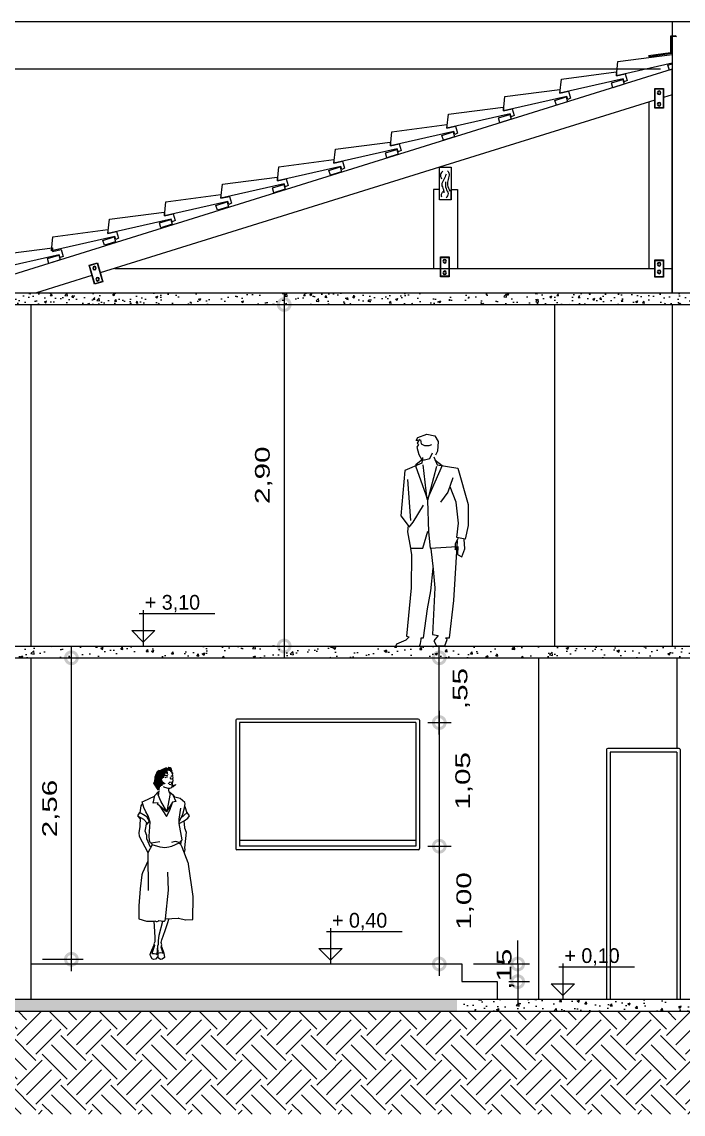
# Model space of a CAD drawing. Header units: millimetres. Extents: x 237 to 339, y 16 to 52.
# Drawn here: x 292.77 to 298.38, y 17.21 to 26.48 of the extents above; entities that cross this region are included whole.
import ezdxf

# ---------------------------------------------------------------- set-up
doc = ezdxf.new("R2010")
doc.units = ezdxf.units.MM
doc.header["$LTSCALE"] = 0.6
doc.header["$MEASUREMENT"] = 0
doc.layers.get('DEFPOINTS').update_dxf_attribs({"color": 253})
for name, color, linetype in [('0.1', 1, 'Continuous'), ('0.3', 3, 'Continuous'), ('0.4', 4, 'Continuous'), ('02', 2, 'Continuous'), ('AR-ALV', 5, 'Continuous'), ('AR-CTA', 1, 'Continuous'), ('AR-TXT', 2, 'Continuous'), ('COBERTURA', 32, 'Continuous'), ('guarda-corpo', 32, 'Continuous'), ('NIVELC', 2, 'Continuous'), ('PESSOAS', 154, 'Continuous')]:
    doc.layers.add(name, color=color, linetype=linetype)
doc.styles.add('stylUS BT', font='stylu.ttf', dxfattribs={"width": 1.5})
doc.dimstyles.new('ARQ_100 1', dxfattribs={"dimtxt": 0.125, "dimasz": 0.2, "dimexe": 0.1, "dimexo": 0.1, "dimgap": 0.1, "dimtad": 1, "dimzin": 6, "dimtxsty": 'stylUS BT', "dimblk1": 'DOTSMALL', "dimblk2": 'DOTSMALL', "dimsah": 1, "dimcen": 0.09, "dimdle": 0.1, "dimclrd": 256, "dimclre": 256, "dimclrt": 2, "dimaunit": 1, "dimadec": 0, "dimazin": 0, "dimtfac": 1, "dimtmove": 2, "dimatfit": 3, "dimldrblk": 'OPEN30', "dimfxl": 1, "dimtolj": 1, "dimtzin": 0, "dimarcsym": 0})
pattern_1 = [(50, (-88.09859, 3.93161), (0.18218467, -0.015939086), [0.01905, -0.20955]), (355, (-88.09859, 3.9316), (-0.03524283, 0.19105664), [0.01524, -0.16764]), (100.451, (-88.0834, 3.93028), (0.1469425, 0.17511669), [0.01619, -0.17809]), (46.1842, (-88.09859, 3.9824), (0.27107904, -0.04204233), [0.028575, -0.314325]), (96.6356, (-88.076, 3.9789), (0.23740423, 0.24742556), [0.024285, -0.267135]), (351.184, (-88.0986, 3.9824), (0.2374046, 0.24742512), [0.02286, -0.25146]), (21, (-88.07319, 3.96971), (0.15161488, -0.10226552), [0.01905, -0.20955]), (326, (-88.07319, 3.9697), (0.06180203, 0.18418797), [0.01524, -0.16764]), (71.4514, (-88.06055, 3.96119), (0.21341649, 0.08192286), [0.01619, -0.17809]), (37.5, (-88.098586, 3.93161), (0.003088603, 0.084555039), [0, -0.165608, 0, -0.17018, 0, -0.168275]), (7.5, (-88.09859, 3.93161), (0.066819663, 0.100180575), [0, -0.097028, 0, -0.161798, 0, -0.064135]), (327.5, (-88.15523, 3.93161), (0.135590595, -0.005728744), [0, -0.0635, 0, -0.19812, 0, -0.26289]), (317.5, (-88.18063, 3.93161), (0.14812918, 0.02542649), [0, -0.08255, 0, -0.131572, 0, -0.18669])]
pattern_2 = [(50, (-88.09859, 3.9316), (0.215178055, -0.01882564), [0.0225, -0.2475]), (355, (-88.09859, 3.9316), (-0.0416254, 0.22565764), [0.018, -0.198]), (100.4514, (-88.08065, 3.93004), (0.17355281, 0.20683186), [0.01912206, -0.21034263]), (46.1842, (-88.09859, 3.9916), (0.32017231, -0.0496557), [0.03375, -0.37125]), (96.6356, (-88.0719, 3.98747), (0.2803988, 0.29223536), [0.0286831, -0.3155139]), (351.1842, (-88.0986, 3.9916), (0.28039858, 0.29223558), [0.027, -0.297]), (21, (-88.06859, 3.9766), (0.179072116, -0.12078567), [0.0225, -0.2475]), (326, (-88.06859, 3.9766), (0.0729946, 0.21754501), [0.018, -0.198]), (71.4514, (-88.05366, 3.96654), (0.25206679, 0.09675915), [0.01912206, -0.21034263]), (37.5, (-88.09859, 3.93161), (0.003647957, 0.099868156), [0, -0.1956, 0, -0.201, 0, -0.19875]), (7.5, (-88.09859, 3.93161), (0.07892086, 0.118323514), [0, -0.1146, 0, -0.1911, 0, -0.07575]), (327.5, (-88.16549, 3.93161), (0.160146731, -0.006766462), [0, -0.075, 0, -0.234, 0, -0.3105]), (317.5, (-88.19549, 3.93161), (0.17495585, 0.030031495), [0, -0.0975, 0, -0.1554, 0, -0.2205])]
pattern_3 = [(45, (19.23465, 1.17317), (3e-17, 0.42426407), [0.3, -0.3]), (45, (19.1551, 1.25272), (3e-17, 0.42426407), [0.3, -0.3]), (45, (19.07555, 1.33227), (3e-17, 0.42426407), [0.3, -0.3]), (135, (19.07555, 1.3853), (-0.42426407, 6e-17), [0.3, -0.3]), (135, (19.1551, 1.46486), (-0.42426407, 6e-17), [0.3, -0.3]), (135, (19.23465, 1.5444), (-0.42426407, 6e-17), [0.3, -0.3])]

# ---------------------------------------------------------------- blocks, each defined once
blk = doc.blocks.new('mulher4')
for p, q in [((9.59, 158.96), (9.95, 160.45)), ((10.69, 157.92), (9.59, 158.96)), ((3.93, 154.37), (5.46, 154.93)), ((5.46, 154.93), (6.1, 154.93)), ((8.1, 150.5), (6.49, 149.26)), ((7.4, 148.71), (8.68, 148.55)), ((8.55, 150.27), (8.1, 150.5)), ((9.19, 150.46), (8.55, 150.27)), ((9.17, 149.28), (9.52, 149.5)), ((9.52, 149.5), (9.19, 150.46)), ((9.94, 148.06), (10.28, 149.88)), ((10.28, 149.88), (10.85, 151.86)), ((10.32, 153.45), (11.03, 154.62)), ((10.85, 151.86), (10.4, 153.38)), ((-6.21, 132.84), (-4.87, 139.16)), ((-4.87, 139.16), (-1.82, 142.47)), ((-2.04, 139.72), (-2.01, 142.28)), ((0.27, 134.42), (-2.04, 139.72)), ((-1.82, 142.47), (-0.99, 142.59)), ((-1.75, 139.05), (-0.97, 143.17)), ((8.11, 141.03), (5.48, 125.98)), ((6.69, 145.53), (8.09, 145.56)), ((7.3, 142.35), (6.89, 145.51)), ((7.24, 142.37), (7.95, 142.12)), ((8.11, 140.56), (7.3, 142.35)), ((7.51, 141.69), (8.11, 141.03)), ((7.95, 142.12), (10.94, 139.39)), ((8.09, 145.56), (9.77, 146.01)), ((9.77, 146.01), (10.03, 146.96)), ((10.03, 146.96), (9.94, 148.06)), ((10.54, 139.76), (12.95, 134.11)), ((12.27, 137.9), (10.94, 139.39)), ((-16.81, 130.48), (-17.48, 124.6)), ((-15.35, 132.55), (-16.81, 130.48)), ((-15.41, 133.91), (-14.08, 134.47)), ((-14.26, 129.07), (-15.41, 133.91)), ((-14.08, 134.47), (-4.95, 138.77)), ((-2.05, 133.01), (-6.21, 132.84)), ((-2.62, 131.75), (-2.05, 133.01)), ((5.07, 125.32), (-2.62, 131.75)), ((-0.67, 130.12), (5.2, 121.3)), ((5.4, 125.51), (0.27, 134.42)), ((10.26, 133.57), (5.07, 125.32)), ((8.04, 126.71), (10.26, 133.37)), ((12.95, 134.11), (10.26, 133.57)), ((16.65, 136.61), (12.27, 137.9)), ((20.65, 133.28), (16.65, 136.61)), ((18.99, 123.5), (20.6, 129.96)), ((20.37, 129.05), (20.98, 132.25)), ((20.6, 129.96), (22.47, 124.45)), ((20.98, 132.25), (20.65, 133.28)), ((-17.92, 124.84), (-19.58, 122.09)), ((-19.58, 122.09), (-14.35, 119.19)), ((-19.51, 122.07), (-17.5, 119.72)), ((-12.85, 121.93), (-17.92, 124.84)), ((-17.36, 120.67), (-17.64, 112.91)), ((-12.42, 125.33), (-14.26, 129.07)), ((-11.37, 120.77), (-12.85, 121.93)), ((-10.55, 121.81), (-12.42, 125.33)), ((-9.23, 117.47), (-11.37, 120.77)), ((-8.82, 116.71), (-10.55, 121.81)), ((5.2, 121.3), (8.04, 126.71)), ((15.85, 119.19), (17.26, 128.6)), ((15.96, 116.92), (18.99, 123.5)), ((22.79, 124.73), (17.32, 119.89)), ((24.68, 121.94), (22.79, 124.73)), ((23.36, 119.95), (24.68, 121.94)), ((-17.64, 112.91), (-18.37, 107.47)), ((-14.35, 119.19), (-11.28, 115.85)), ((-12.91, 108.95), (-11.63, 116.23)), ((-11.86, 114.89), (-10.89, 115.04)), ((-11.28, 115.85), (-11.77, 115.45)), ((-10.89, 115.04), (-9.23, 117.47)), ((-9.52, 104.8), (-8.82, 116.71)), ((16.02, 115.51), (15.85, 119.19)), ((15.98, 115.49), (20.16, 117.72)), ((18.43, 101.71), (16.02, 115.51)), ((19.95, 117.65), (20.49, 111.71)), ((20.16, 117.72), (23.36, 119.95)), ((20.49, 111.71), (21.73, 108.19)), ((-18.37, 107.47), (-18.12, 104.69)), ((-18.12, 104.69), (-10.63, 90.8)), ((-11.62, 105.32), (-12.91, 108.95)), ((-11.49, 102.49), (-11.62, 105.32)), ((-8.34, 95.43), (-11.49, 102.49)), ((-9.29, 101.07), (-9.52, 104.8)), ((21.73, 108.19), (20.34, 94.73)), ((-6.98, 97.44), (-10.78, 90.53)), ((-8.72, 99.2), (-9.29, 101.07)), ((-8.08, 98.78), (-8.72, 99.2)), ((-0.66, 99.89), (-7.99, 98.73)), ((-6.98, 97.44), (-7.28, 98.83)), ((-0.12, 95.26), (-6.98, 97.44)), ((-6.72, 97.91), (-6.79, 97.95)), ((3.64, 94.88), (-0.12, 95.26)), ((5.52, 95.02), (3.64, 94.88)), ((7.14, 95.31), (5.52, 95.02)), ((9.26, 95.97), (7.14, 95.31)), ((15.72, 98.66), (9.26, 95.97)), ((11.3, 99.76), (9.28, 99.32)), ((12.76, 100.11), (11.3, 99.76)), ((15.92, 99.38), (12.76, 100.11)), ((17.39, 97.62), (15.72, 98.66)), ((16.42, 99.51), (15.92, 99.38)), ((18.43, 101.71), (16.42, 99.51)), ((18.34, 95.36), (17.25, 97.71)), ((17.39, 97.62), (17.93, 101.17)), ((23.52, 81.92), (18.34, 95.36)), ((20.77, 93.28), (20, 90.85)), ((20.34, 94.73), (20.77, 93.28)), ((-10.78, 90.53), (-10.32, 58.59)), ((-10.67, 83.47), (-15.27, 73.54)), ((6.89, 58.84), (6.2, 74.21)), ((27.85, 53.54), (23.82, 80.78)), ((-15.72, 71.94), (-17.18, 59.92)), ((-17.18, 59.92), (-18.36, 45.55)), ((4.29, 34.54), (6.89, 58.84)), ((27.55, 34), (27.85, 53.54)), ((-18.36, 45.55), (-18.35, 34.54)), ((-18.35, 34.49), (-11.85, 32.45)), ((-11.85, 32.45), (-5.46, 32.54)), ((-5.56, 32.54), (-5.04, 23.85)), ((-5.46, 32.54), (-4.78, 32.88)), ((-4.78, 32.88), (-3.52, 32.25)), ((-2, 32.47), (-1.36, 33.07)), ((-1.36, 33.07), (2.56, 32.46)), ((-1.12, 20.74), (2.03, 32.53)), ((3.36, 32.58), (4.13, 32.96)), ((4.12, 24.61), (6.16, 31.4)), ((4.13, 32.96), (4.29, 34.54)), ((4.29, 34.54), (14.95, 35.18)), ((6.16, 31.4), (7.1, 34.22)), ((15.36, 35.14), (21.14, 33.67)), ((21.55, 33.63), (27.55, 34)), ((-5.04, 23.85), (-4.73, 18.45)), ((-1.71, 15.7), (-1.12, 20.74)), ((1.14, 16.65), (4.12, 24.61)), ((-8.11, 5.81), (-5.31, 12.34)), ((-5.15, 11.82), (-7.22, 4.92)), ((-4.78, 15.09), (-5.62, 13.33)), ((-5.62, 13.33), (-5.15, 11.82)), ((-4.73, 18.45), (-4.78, 15.09)), ((-2.78, 4.1), (-2.37, 11.58)), ((-2.5, 10.67), (-2.14, 5.3)), ((-2.37, 11.58), (-1.55, 13)), ((-1.55, 13), (-1.71, 15.7)), ((0.55, 14.39), (1.14, 16.65)), ((1.15, 12.51), (0.55, 14.39)), ((0.74, 10.47), (1.15, 12.51)), ((2.37, 5.37), (0.74, 10.47)), ((0.87, 11.11), (2.8, 5.37)), ((-8.67, 4.24), (-8.11, 5.81)), ((-8.5, 2.94), (-8.67, 4.24)), ((-7.05, 0.62), (-8.5, 2.94)), ((-7.22, 4.92), (-5.4, 5.17)), ((-5.94, 0.08), (-7.05, 0.62)), ((-4.34, 0.13), (-5.94, 0.08)), ((-5.4, 5.17), (-3.77, 4.8)), ((-2.23, 2.48), (-4.34, 0.13)), ((-3.77, 4.8), (-2.78, 4.1)), ((0, 0), (-2.75, 1.9)), ((-2.53, 8.93), (-2.28, 5.28)), ((-2.28, 5.28), (-2.23, 2.48)), ((-2.14, 5.3), (0.06, 6.02)), ((1.41, 0.14), (0, 0)), ((0.06, 6.02), (1.48, 5.61)), ((3.4, 1.77), (1.41, 0.14)), ((1.48, 5.61), (2.82, 5.25)), ((2.82, 5.25), (3.4, 1.77))]:
    blk.add_line(p, q)
for centre, radius, start, end in [((5.03, 153.33), 2.81, 62.0174, 104.29705), ((11.48, 156.42), 3.89, 207.73327, 239.17042), ((9.44, 154.73), 1.03, 41.82017, 138.17983), ((7.61, 156.25), 10.76, 240.55904, 265.1137), ((18.52, 80), 5.36, 8.40382, 21.09804), ((-10.4, 71.29), 5.36, 155.15591, 173.09317), ((-2.92, 33.44), 1.34, 243.49787, 313.08617), ((2.77, 33.79), 1.34, 261.18188, 296.09563), ((15.03, 33.84), 1.34, 75.73051, 93.41203), ((21.47, 34.96), 1.34, 255.73051, 273.51311)]:
    blk.add_arc(centre, radius, start, end)
for points in [[(-5.1, 155.4), (3.31, 154.26), (-3.23, 159.71), (3.31, 155.39)], [(-3.23, 159.71), (3.31, 155.39), (-1.47, 161.05), (4.22, 156.07)], [(-1.47, 161.05), (4.22, 156.07), (-0.45, 160.89), (4.3, 158.3)], [(-0.45, 160.89), (4.3, 158.3), (4.85, 163.34), (6.74, 156.45)], [(4.85, 163.34), (6.74, 156.45), (5.87, 162.5), (6.09, 160.27)], [(5.87, 162.5), (6.09, 160.27), (6.48, 163.57), (7.83, 160.07)], [(6.48, 163.57), (7.83, 160.07), (8.37, 163.51), (9.09, 158.55)], [(8.37, 163.51), (9.53, 162.61), (9.95, 160.45)], [(8.37, 163.51), (9.09, 158.55), (9.95, 160.45), (9.59, 158.96)], [(9.59, 158.96), (10.69, 157.92), (9.09, 158.55), (10.28, 155.5)], [(10.69, 157.92), (11.03, 154.62), (10.28, 155.5), (10.17, 154.29)], [(-6.44, 149.63), (1.3, 152.65), (-5.49, 151.18), (2.11, 153.97)], [(-2.5, 143.45), (-0.3, 146.71), (-6.44, 149.63), (1.3, 152.65)], [(-5.49, 151.18), (2.11, 153.97), (-5.1, 155.4), (3.31, 154.26)], [(1.3, 152.65), (-0.3, 146.71), (1.96, 151.32), (0.37, 147.12)], [(1.96, 151.32), (0.37, 147.12), (4.62, 149.12), (1.9, 148.38)], [(5.38, 154.93), (6.1, 155.01), (5.54, 154.29), (6.02, 154.37)], [(9.81, 154.77), (9.4, 154.77), (9.56, 154.29), (9.32, 154.2)], [(11.15, 148.08), (10.93, 146.07), (10.28, 149.88), (9.85, 146.5)], [(11.03, 154.62), (10.17, 154.29), (10.32, 153.45), (9.9, 153.96)], [(13.16, 149.02), (13.6, 148.32), (11.15, 148.08), (10.93, 146.07)], [(-2.5, 143.45), (-0.3, 146.71), (-1.73, 143.98)], [(-1.73, 143.98), (-0.92, 143.22), (-0.3, 146.71)], [(-0.3, 146.71), (0.82, 145.97), (0.37, 147.12)], [(0.37, 147.12), (2.07, 147.63), (1.9, 148.38)]]:
    blk.add_solid(points)
blk = doc.blocks.new('_DOTSMALL')
at = {"color": 0, "linetype": 'ByBlock', "const_width": 0.5}
blk.add_lwpolyline([(-0.0625, 0, 1), (0.0625, 0, 1)], format="xyb", close=True, dxfattribs=at)
blk = doc.blocks.new('*D34')
at = {"layer": 'AR-CTA', "lineweight": -2}
for p, q in [((294.9936, 24.1847), (294.9936, 21.0847)), ((294.9103, 24.0847), (294.8936, 24.0847)), ((294.9103, 21.1847), (294.8936, 21.1847))]:
    blk.add_line(p, q, dxfattribs=at)
at = {"layer": 'DEFPOINTS', "color": 0}
for p in [(295.0103, 24.0847), (294.9936, 21.1847), (295.0103, 21.1847)]:
    blk.add_point(p, dxfattribs=at)
at = {"layer": 'AR-CTA', "lineweight": -2, "xscale": 0.2, "yscale": 0.2, "zscale": 0.2}
for p, rotation in [((294.9936, 24.0847), 90), ((294.9936, 21.1847), 270)]:
    blk.add_blockref('_DOTSMALL', p, dxfattribs=dict(at, rotation=rotation))
at = {"layer": 'AR-CTA', "color": 2, "insert": (294.8194, 22.6347), "char_height": 0.125, "attachment_point": 5, "rotation": 90, "style": 'stylUS BT'}
blk.add_mtext('\\A1;2,90', dxfattribs=at)
blk = doc.blocks.new('_Open30')
at = {"layer": 'AR-ALV', "color": 0, "lineweight": -2}
for p, q in [((-1, 0.268), (0, 0)), ((0, 0), (-1, -0.268)), ((0, 0), (-1, 0))]:
    blk.add_line(p, q, dxfattribs=at)
blk = doc.blocks.new('*D35')
at = {"layer": 'AR-CTA', "lineweight": -2}
for p, q in [((296.9767, 18.4847), (296.9767, 18.6847)), ((296.6022, 18.4847), (297.0767, 18.4847)), ((296.9767, 18.4847), (296.9767, 18.3347)), ((296.9022, 18.3347), (297.0767, 18.3347)), ((296.9767, 18.3347), (296.9767, 18.1347))]:
    blk.add_line(p, q, dxfattribs=at)
at = {"layer": 'DEFPOINTS', "color": 0}
for p in [(296.5022, 18.4847), (296.8022, 18.3347), (296.9767, 18.3347)]:
    blk.add_point(p, dxfattribs=at)
at = {"layer": 'AR-CTA', "lineweight": -2, "xscale": 0.2, "yscale": 0.2, "zscale": 0.2}
for p, rotation in [((296.9767, 18.4847), 270), ((296.9767, 18.3347), 90)]:
    blk.add_blockref('_DOTSMALL', p, dxfattribs=dict(at, rotation=rotation))
at = {"layer": 'AR-CTA', "color": 2, "insert": (296.8725, 18.4397), "char_height": 0.125, "attachment_point": 5, "rotation": 90, "style": 'stylUS BT'}
blk.add_mtext('\\A1;,15', dxfattribs=at)
blk = doc.blocks.new('*D38')
at = {"layer": 'AR-CTA', "lineweight": -2}
for p, q in [((296.3106, 20.4347), (296.3106, 21.1847)), ((296.2406, 21.0847), (296.4106, 21.0847)), ((296.2124, 20.5347), (296.4106, 20.5347))]:
    blk.add_line(p, q, dxfattribs=at)
at = {"layer": 'DEFPOINTS', "color": 0}
for p in [(296.1406, 21.0847), (296.3106, 21.0847), (296.1124, 20.5347)]:
    blk.add_point(p, dxfattribs=at)
at = {"layer": 'AR-CTA', "lineweight": -2, "xscale": 0.2, "yscale": 0.2, "zscale": 0.2}
for p, rotation in [((296.3106, 21.0847), 90), ((296.3106, 20.5347), 270)]:
    blk.add_blockref('_DOTSMALL', p, dxfattribs=dict(at, rotation=rotation))
at = {"layer": 'AR-CTA', "color": 2, "insert": (296.498, 20.8235), "char_height": 0.125, "attachment_point": 5, "rotation": 90, "style": 'stylUS BT'}
blk.add_mtext('\\A1;,55', dxfattribs=at)
blk = doc.blocks.new('*D39')
at = {"layer": 'AR-CTA', "lineweight": -2}
for p, q in [((296.3106, 20.6347), (296.3106, 19.3847)), ((296.2124, 20.5347), (296.4106, 20.5347)), ((296.2124, 19.4847), (296.4106, 19.4847))]:
    blk.add_line(p, q, dxfattribs=at)
at = {"layer": 'DEFPOINTS', "color": 0}
for p in [(296.1124, 20.5347), (296.1124, 19.4847), (296.3106, 19.4847)]:
    blk.add_point(p, dxfattribs=at)
at = {"layer": 'AR-CTA', "lineweight": -2, "xscale": 0.2, "yscale": 0.2, "zscale": 0.2}
for p, rotation in [((296.3106, 20.5347), 90), ((296.3106, 19.4847), 270)]:
    blk.add_blockref('_DOTSMALL', p, dxfattribs=dict(at, rotation=rotation))
at = {"layer": 'AR-CTA', "color": 2, "insert": (296.5209, 20.0397), "char_height": 0.125, "attachment_point": 5, "rotation": 90, "style": 'stylUS BT'}
blk.add_mtext('\\A1;1,05', dxfattribs=at)
blk = doc.blocks.new('*D40')
at = {"layer": 'AR-CTA', "lineweight": -2}
for p, q in [((296.3106, 19.5847), (296.3106, 18.3847)), ((296.2124, 19.4847), (296.4106, 19.4847)), ((296.2124, 18.4847), (296.4106, 18.4847))]:
    blk.add_line(p, q, dxfattribs=at)
at = {"layer": 'DEFPOINTS', "color": 0}
for p in [(296.1124, 19.4847), (296.1124, 18.4847), (296.3106, 18.4847)]:
    blk.add_point(p, dxfattribs=at)
at = {"layer": 'AR-CTA', "lineweight": -2, "xscale": 0.2, "yscale": 0.2, "zscale": 0.2}
for p, rotation in [((296.3106, 19.4847), 90), ((296.3106, 18.4847), 270)]:
    blk.add_blockref('_DOTSMALL', p, dxfattribs=dict(at, rotation=rotation))
at = {"layer": 'AR-CTA', "color": 2, "insert": (296.5303, 19.0197), "char_height": 0.125, "attachment_point": 5, "rotation": 90, "style": 'stylUS BT'}
blk.add_mtext('\\A1;1,00', dxfattribs=at)
blk = doc.blocks.new('*D41')
at = {"layer": 'AR-CTA', "lineweight": -2}
for p, q in [((293.1862, 18.4247), (293.1862, 21.1847)), ((292.94, 21.0847), (293.2862, 21.0847)), ((292.94, 18.5247), (293.2862, 18.5247))]:
    blk.add_line(p, q, dxfattribs=at)
at = {"layer": 'DEFPOINTS', "color": 0}
for p in [(292.84, 21.0847), (293.1862, 21.0847), (292.84, 18.5247)]:
    blk.add_point(p, dxfattribs=at)
at = {"layer": 'AR-CTA', "lineweight": -2, "xscale": 0.2, "yscale": 0.2, "zscale": 0.2}
for p, rotation in [((293.1862, 21.0847), 90), ((293.1862, 18.5247), 270)]:
    blk.add_blockref('_DOTSMALL', p, dxfattribs=dict(at, rotation=rotation))
at = {"layer": 'AR-CTA', "color": 2, "insert": (293.0124, 19.8047), "char_height": 0.125, "attachment_point": 5, "rotation": 90, "style": 'stylUS BT'}
blk.add_mtext('\\A1;2,56', dxfattribs=at)
blk = doc.blocks.new('homem5')
blk.add_line((0.3429, 0.0024), (0.4259, -0.0051))
for points in [[(0.1904, 1.7441), (0.176, 1.7441), (0.1904, 1.7714), (0.2673, 1.7994), (0.3346, 1.7851), (0.3633, 1.7373), (0.3585, 1.6547), (0.3394, 1.6205)], [(0.2047, 1.7578), (0.1856, 1.7236), (0.1951, 1.71), (0.1808, 1.6895), (0.1999, 1.6274), (0.2243, 1.5796), (0.2482, 1.5796), (0.2912, 1.5932), (0.3155, 1.641)], [(0.2143, 1.7509), (0.2195, 1.7168), (0.2482, 1.7031), (0.2864, 1.7031), (0.3103, 1.71)], [(0.229, 1.6001), (0.2243, 1.5522), (0.08, 1.4901), (0.0465, 1.1064), (0.1087, 1.0238), (0.1039, 0.9692), (0.1282, 0.8319), (0.2338, 0.8319), (0.2768, 0.976)], [(0.3346, 1.5796), (0.3968, 1.5317), (0.2721, 1.2505), (0.176, 1.5175), (0.176, 1.5454), (0.229, 1.5864)], [(0.3251, 1.6069), (0.3537, 1.5386), (0.5315, 1.5106), (0.6179, 1.202), (0.6179, 1.0238), (0.5936, 0.9071), (0.5219, 0.9207), (0.5362, 1.0443), (0.5171, 1.2225), (0.4641, 1.3529)], [(0.2338, 1.5386), (0.2673, 1.2436)], [(0.349, 1.5249), (0.2721, 1.2362), (0.2816, 0.9692), (0.2959, 0.8319), (0.5219, 0.8456)], [(0.1039, 1.415), (0.1282, 1.0648)], [(0.488, 1.4287), (0.445, 1.3051), (0.3824, 1.2225)], [(0.1182, 1.0102), (0.1521, 1.0511), (0.2386, 1.1952)], [(0.3007, 0.8251), (0.3203, 0.6531), (0.3298, 0.5575), (0.3346, 0.4954), (0.3155, 0.0974), (0.3633, 0.0905), (0.3251, 0.0427), (0.349, 0.0017), (0.4211, 0.0017), (0.4402, 0.0564), (0.4259, 0.07), (0.4593, 0.07), (0.4976, 0.3855), (0.5267, 0.8934)], [(0.5315, 0.9139), (0.5071, 0.8661), (0.5071, 0.8177), (0.5315, 0.8456), (0.5267, 0.7767), (0.5649, 0.7562), (0.5888, 0.8251), (0.584, 0.9071)], [(0.1282, 0.8251), (0.1378, 0.7767), (0.133, 0.4954), (0.0943, 0.0837), (0.1182, 0.0769), (0.0896, 0.0495), (0.0079, 0.0154), (0.0031, 0.0017), (0.2047, -0.0051), (0.2143, 0.0222), (0.2195, 0.0564), (0.2195, 0.07), (0.2386, 0.07), (0.2721, 0.3172), (0.3007, 0.4681), (0.3203, 0.6599)]]:
    blk.add_lwpolyline(points)
blk = doc.blocks.new('*D49')
at = {"layer": 'AR-CTA', "lineweight": -2}
for p, q in [((292.0017, 24.0847), (292.0017, 26.182)), ((298.19, 26.082), (291.9017, 26.082)), ((291.9582, 24.1847), (291.9017, 24.1847))]:
    blk.add_line(p, q, dxfattribs=at)
at = {"layer": 'DEFPOINTS', "color": 0}
for p in [(292.0017, 26.082), (298.29, 26.082), (292.0582, 24.1847)]:
    blk.add_point(p, dxfattribs=at)
at = {"layer": 'AR-CTA', "lineweight": -2, "xscale": 0.2, "yscale": 0.2, "zscale": 0.2}
for p, rotation in [((292.0017, 26.082), 90), ((292.0017, 24.1847), 270)]:
    blk.add_blockref('_DOTSMALL', p, dxfattribs=dict(at, rotation=rotation))
at = {"layer": 'AR-CTA', "color": 2, "insert": (291.8275, 25.1334), "char_height": 0.125, "attachment_point": 5, "rotation": 90, "style": 'stylUS BT'}
blk.add_mtext('\\A1;1,90', dxfattribs=at)
blk = doc.blocks.new('NIVELCORTE2')
at = {"layer": 'NIVELC'}
for p, q in [((0, 0.436), (0, 0)), ((-0.049, 0.394), (0.869, 0.394)), ((0, 0.046), (-0.141, 0.187)), ((-0.141, 0.187), (0.141, 0.187)), ((0, 0.046), (0.141, 0.187))]:
    blk.add_line(p, q, dxfattribs=at)

msp = doc.modelspace()

# ---------------------------------------------------------------- hatches: boundary and pattern name
at = {"layer": '0.1'}
h = msp.add_hatch(dxfattribs=at)
h.set_pattern_fill('AR-CONC', color=256, scale=0.001, style=0)
h.set_pattern_definition(pattern_1)
h.paths.add_polyline_path([(295.736, 24.1847), (292.19, 24.1847), (292.19, 24.0847), (295.7628, 24.0847)])
h = msp.add_hatch(dxfattribs=at)
h.set_pattern_fill('AR-CONC', color=256, scale=0.001, style=0)
h.set_pattern_definition(pattern_1)
h.paths.add_polyline_path([(297.9009, 24.1847), (295.736, 24.1847), (295.7628, 24.0847), (297.9009, 24.0847)])
h = msp.add_hatch(dxfattribs=at)
h.set_pattern_fill('AR-CONC', color=256, scale=0.001, style=0)
h.set_pattern_definition(pattern_1)
h.paths.add_polyline_path([(300.3189, 24.1847), (297.9009, 24.1847), (297.9009, 24.0847), (300.3189, 24.0847)])
h = msp.add_hatch(dxfattribs=at)
h.set_pattern_fill('EARTH', color=256, scale=1.2, angle=45, style=0)
h.set_pattern_definition(pattern_3)
h.paths.add_polyline_path([(295.3744, 18.0847), (289.1789, 18.0847), (289.1789, 17.2097), (295.3744, 17.2097)])
h = msp.add_hatch(dxfattribs=at)
h.set_pattern_fill('EARTH', color=256, scale=1.2, angle=45, style=0)
h.set_pattern_definition(pattern_3)
h.paths.add_polyline_path([(302.793, 18.0847), (295.3744, 18.0847), (295.3744, 17.2097), (302.8194, 17.2097)])
at = {"layer": 'AR-CTA'}
h = msp.add_hatch(dxfattribs=at)
h.set_pattern_fill('AR-CONC', color=256, scale=0.03, style=0)
h.set_pattern_definition([(50, (-88.09859, 3.9316), (0.215178055, -0.01882564), [0.0225, -0.2475]), (355, (-88.09859, 3.9316), (-0.0416254, 0.22565764), [0.018, -0.198]), (100.4514, (-88.08065, 3.93004), (0.17355281, 0.20683186), [0.01912206, -0.21034263]), (46.1842, (-88.09859, 3.9916), (0.32017231, -0.0496557), [0.03375, -0.37125]), (96.6356, (-88.0719, 3.98747), (0.2803988, 0.29223536), [0.0286831, -0.3155139]), (351.1842, (-88.0986, 3.9916), (0.28039858, 0.29223558), [0.027, -0.297]), (21, (-88.06859, 3.9766), (0.179072116, -0.12078567), [0.0225, -0.2475]), (326, (-88.06859, 3.9766), (0.0729946, 0.21754501), [0.018, -0.198]), (71.4514, (-88.05366, 3.96654), (0.25206679, 0.09675915), [0.01912206, -0.21034263]), (37.5, (-88.09859, 3.93161), (0.003647957, 0.099868156), [0, -0.1956, 0, -0.201, 0, -0.19875]), (7.5, (-88.09859, 3.93161), (0.07892086, 0.118323514), [0, -0.1146, 0, -0.1911, 0, -0.07575]), (327.5, (-88.16549, 3.93161), (0.160146731, -0.006766462), [0, -0.075, 0, -0.234, 0, -0.3105]), (317.5, (-88.19549, 3.93161), (0.17495585, 0.030031495), [0, -0.0975, 0, -0.1554, 0, -0.2205])])
h.paths.add_polyline_path([(296.4317, 21.1847), (292.69, 21.1847), (292.69, 21.0847), (296.4317, 21.0847)])
h = msp.add_hatch(dxfattribs=at)
h.set_pattern_fill('AR-CONC', color=256, scale=0.03, style=0)
h.set_pattern_definition(pattern_2)
h.paths.add_polyline_path([(299.1305, 21.1847), (296.4317, 21.1847), (296.4317, 21.0847), (299.1305, 21.0847)])
h = msp.add_hatch(dxfattribs=at)
h.set_pattern_fill('AR-CONC', color=256, scale=0.03, style=0)
h.set_pattern_definition(pattern_2)
h.paths.add_polyline_path([(296.4615, 18.1847), (290.0983, 18.1847), (290.0983, 18.0847), (296.4615, 18.0847)])
h = msp.add_hatch(dxfattribs=at)
h.set_pattern_fill('AR-CONC', color=256, scale=0.03, style=0)
h.set_pattern_definition(pattern_2)
h.paths.add_polyline_path([(300.8198, 18.1847), (296.4615, 18.1847), (296.4615, 18.0847), (300.8198, 18.0847)])

# ---------------------------------------------------------------- linework, layer by layer
at = {"layer": '0.3'}
for p, q in [((292.19, 24.1847), (303.44, 24.1847)), ((292.19, 24.0847), (303.44, 24.0847)), ((292.84, 24.0847), (292.84, 21.1847)), ((298.29, 24.0847), (298.29, 21.1847)), ((292.69, 21.1847), (302.94, 21.1847)), ((292.69, 21.0847), (302.94, 21.0847)), ((292.84, 21.0847), (292.84, 18.1847)), ((292.84, 18.4847), (296.5022, 18.4847)), ((296.5022, 18.4847), (296.5022, 18.3347)), ((296.5022, 18.3347), (296.8022, 18.3347)), ((296.8022, 18.3347), (296.8022, 18.1847)), ((284.6633, 18.1847), (304.64, 18.1847))]:
    msp.add_line(p, q, dxfattribs=at)
at = {"layer": '0.4'}
msp.add_line((284.6633, 18.0847), (304.64, 18.0847), dxfattribs=at)
at = {"layer": '02'}
for p, q in [((297.29, 24.0847), (297.29, 21.1847)), ((297.1522, 21.0847), (297.1522, 18.1847)), ((298.3275, 21.0847), (298.3275, 20.3147)), ((294.5824, 20.5547), (294.5824, 19.4647)), ((296.1324, 20.5647), (294.5924, 20.5647)), ((294.6124, 20.5347), (294.6124, 19.4847)), ((296.1124, 20.5347), (294.6124, 20.5347)), ((296.1124, 20.5347), (296.1124, 19.4847)), ((296.1424, 20.5547), (296.1424, 19.4647)), ((298.3475, 20.3147), (297.7418, 20.3147)), ((297.7318, 20.3047), (297.7318, 18.1847)), ((298.3275, 20.2847), (297.7618, 20.2847)), ((297.7618, 20.2847), (297.7618, 18.1847)), ((298.3275, 20.2847), (298.3275, 18.1847)), ((298.3575, 20.3047), (298.3575, 18.1847)), ((296.1124, 19.5347), (294.6124, 19.5347)), ((296.1124, 19.4847), (294.6124, 19.4847)), ((296.1324, 19.4547), (294.5924, 19.4547))]:
    msp.add_line(p, q, dxfattribs=at)
for centre, start, end in [((294.5924, 20.5547), 90, 180), ((296.1324, 20.5547), 0, 90), ((297.7418, 20.3047), 90, 180), ((298.3475, 20.3047), 360, 90), ((294.5924, 19.4647), 180, 270), ((296.1324, 19.4647), 270, 0)]:
    msp.add_arc(centre, 0.01, start, end, dxfattribs=at)
at = {"layer": 'AR-CTA'}
for p, q in [((298.29, 26.4847), (292.69, 26.4847)), ((298.44, 26.4847), (298.29, 26.4847)), ((298.29, 26.4847), (298.29, 26.3645)), ((298.3172, 26.366), (298.274, 26.3636)), ((298.274, 26.3636), (298.2749, 26.2221)), ((298.3242, 26.359), (298.2811, 26.3565)), ((298.2811, 26.3565), (298.2819, 26.215)), ((298.29, 26.357), (298.29, 24.1847)), ((298.3172, 26.366), (298.3242, 26.359)), ((298.2749, 26.2221), (298.0885, 26.1953)), ((298.0885, 26.1953), (298.0956, 26.1882)), ((298.2819, 26.215), (298.0956, 26.1882)), ((298.29, 26.082), (292.1945, 24.1847)), ((298.2526, 26.1155), (298.29, 26.127)), ((298.2646, 26.0742), (298.2526, 26.1155)), ((298.29, 26.082), (298.2646, 26.0742)), ((298.29, 24.1847), (298.29, 26.0847)), ((298.29, 26.082), (298.29, 26.082)), ((297.7728, 25.9668), (297.8687, 25.9965)), ((297.8687, 25.9965), (297.8807, 25.9552)), ((297.7848, 25.9254), (297.7728, 25.9668)), ((297.8807, 25.9552), (297.7848, 25.9254)), ((298.1407, 25.7512), (298.1407, 25.9192)), ((298.1407, 25.9192), (298.2145, 25.9192)), ((298.144, 25.7547), (298.144, 25.9157)), ((298.144, 25.9157), (298.2112, 25.9157)), ((298.2112, 25.9157), (298.2112, 25.7547)), ((298.2145, 25.9192), (298.2145, 25.7512)), ((298.1407, 25.8193), (296.3125, 25.2503)), ((297.2929, 25.8181), (297.3889, 25.8478)), ((297.3049, 25.7767), (297.2929, 25.8181)), ((297.4009, 25.8065), (297.3049, 25.7767)), ((297.3889, 25.8478), (297.4009, 25.8065)), ((298.0896, 25.8035), (298.0896, 24.3917)), ((298.29, 25.8658), (298.2145, 25.8423)), ((296.813, 25.6694), (296.909, 25.6991)), ((296.909, 25.6991), (296.921, 25.6578)), ((298.2145, 25.7512), (298.1407, 25.7512)), ((298.2112, 25.7547), (298.144, 25.7547)), ((296.825, 25.628), (296.813, 25.6694)), ((296.921, 25.6578), (296.825, 25.628)), ((296.3331, 25.5206), (296.4291, 25.5504)), ((296.3331, 25.5206), (296.4291, 25.5504)), ((296.3451, 25.4793), (296.3331, 25.5206)), ((296.3451, 25.4793), (296.3331, 25.5206)), ((296.4411, 25.5091), (296.3451, 25.4793)), ((296.4411, 25.5091), (296.3451, 25.4793)), ((296.4291, 25.5504), (296.4411, 25.5091)), ((296.4291, 25.5504), (296.4411, 25.5091)), ((295.8533, 25.3719), (295.9493, 25.4017)), ((295.8653, 25.3306), (295.8533, 25.3719)), ((295.9612, 25.3604), (295.8653, 25.3306)), ((295.9493, 25.4017), (295.9612, 25.3604)), ((296.3125, 25.2503), (293.4316, 24.3536)), ((295.3734, 25.2232), (295.4694, 25.253)), ((295.4694, 25.253), (295.4814, 25.2117)), ((296.3125, 24.9743), (296.3125, 25.2503)), ((296.3125, 25.2503), (296.4127, 25.2503)), ((296.4127, 25.2503), (296.4127, 24.9743)), ((295.3854, 25.1819), (295.3734, 25.2232)), ((295.4814, 25.2117), (295.3854, 25.1819)), ((294.8935, 25.0745), (294.9895, 25.1043)), ((294.9055, 25.0332), (294.8935, 25.0745)), ((295.0015, 25.063), (294.9055, 25.0332)), ((294.9895, 25.1043), (295.0015, 25.063)), ((296.3125, 25.0602), (296.2604, 25.0602)), ((296.2604, 25.0602), (296.2604, 24.3917)), ((296.3125, 24.9743), (296.3125, 25.0602)), ((296.4127, 24.9743), (296.4127, 25.0602)), ((296.4127, 25.0602), (296.4647, 25.0602)), ((296.4647, 25.0602), (296.4647, 24.3917)), ((294.4137, 24.9258), (294.5096, 24.9556)), ((294.4137, 24.9258), (294.5096, 24.9556)), ((294.5096, 24.9556), (294.5216, 24.9143)), ((294.5096, 24.9556), (294.5216, 24.9143)), ((296.4127, 24.9743), (296.3125, 24.9743)), ((294.4257, 24.8845), (294.4137, 24.9258)), ((294.4257, 24.8845), (294.4137, 24.9258)), ((294.5216, 24.9143), (294.4257, 24.8845)), ((294.5216, 24.9143), (294.4257, 24.8845)), ((293.9338, 24.7771), (294.0298, 24.8069)), ((293.9458, 24.7358), (293.9338, 24.7771)), ((294.0418, 24.7656), (293.9458, 24.7358)), ((294.0298, 24.8069), (294.0418, 24.7656)), ((293.4539, 24.6284), (293.5499, 24.6582)), ((293.4659, 24.5871), (293.4539, 24.6284)), ((293.5619, 24.6169), (293.4659, 24.5871)), ((293.5499, 24.6582), (293.5619, 24.6169)), ((292.9835, 24.4743), (293.0795, 24.504)), ((293.0795, 24.504), (293.0915, 24.4627)), ((296.32, 24.3206), (296.32, 24.4885)), ((296.32, 24.4885), (296.3938, 24.4885)), ((296.3938, 24.4885), (296.3938, 24.3206)), ((292.9955, 24.433), (292.9835, 24.4743)), ((293.0915, 24.4627), (292.9955, 24.433)), ((293.3364, 24.4175), (293.4072, 24.439)), ((293.3823, 24.2564), (293.3364, 24.4175)), ((293.3405, 24.4151), (293.4049, 24.4347)), ((293.3846, 24.2606), (293.3405, 24.4151)), ((293.4049, 24.4347), (293.449, 24.2802)), ((293.4072, 24.439), (293.4531, 24.2779)), ((296.3233, 24.324), (296.3233, 24.485)), ((296.3233, 24.485), (296.3904, 24.485)), ((296.3904, 24.485), (296.3904, 24.324)), ((298.1407, 24.3169), (298.1407, 24.463)), ((298.1407, 24.463), (298.2145, 24.463)), ((298.144, 24.3199), (298.144, 24.46)), ((298.144, 24.4595), (298.2112, 24.4595)), ((298.2112, 24.46), (298.2112, 24.3199)), ((298.2145, 24.463), (298.2145, 24.3169)), ((293.3609, 24.3316), (292.8891, 24.1847)), ((293.5541, 24.3917), (295.6358, 24.3917)), ((295.6358, 24.3917), (298.1407, 24.3917)), ((296.3938, 24.3206), (296.32, 24.3206)), ((296.3904, 24.324), (296.3233, 24.324)), ((298.0896, 24.3917), (298.1407, 24.3917)), ((298.2145, 24.3169), (298.1407, 24.3169)), ((298.2112, 24.3199), (298.144, 24.3199)), ((298.2145, 24.3917), (298.29, 24.3917)), ((298.2145, 24.3917), (298.29, 24.3917)), ((293.4531, 24.2779), (293.3823, 24.2564)), ((293.449, 24.2802), (293.3846, 24.2606))]:
    msp.add_line(p, q, dxfattribs=at)
at = {"layer": 'AR-CTA', "extrusion": (0, 0, -1)}
for centre, major_axis, start_param, end_param in [((298.1776, 25.8826), (0, 0.0156), 4.712389, 10.995574), ((298.1776, 25.8826), (0, 0.0121), -1.570796, 4.712389), ((298.1776, 25.7848), (0, 0.0156), -1.570796, 4.712389), ((298.1776, 25.7848), (0, 0.0121), -1.570796, 4.712389), ((293.3818, 24.3932), (0, 0.0156), 4.712389, 10.995574), ((293.3818, 24.3932), (0, 0.0121), -1.570796, 4.712389), ((296.3569, 24.4519), (0, 0.0156), -1.570796, 4.712389), ((296.3569, 24.4519), (0, 0.0121), -1.570796, 4.712389), ((298.1776, 24.4264), (0, 0.0156), -1.570796, 4.712389), ((298.1776, 24.4264), (0, 0.0121), -1.570796, 4.712389), ((293.4085, 24.2993), (0, 0.0156), 3.141593, 9.424778), ((293.4085, 24.2993), (0, 0.0121), -1.570796, 4.712389), ((296.3569, 24.3541), (0, 0.0156), -1.570796, 4.712389), ((296.3569, 24.3541), (0, 0.0121), 4.712389, 10.995574), ((298.1776, 24.3619), (0, 0.0156), -1.570796, 4.712389), ((298.1776, 24.3619), (0, 0.0121), 4.712389, 10.995574)]:
    msp.add_ellipse(centre, major_axis=major_axis, ratio=0.968116, start_param=start_param, end_param=end_param, dxfattribs=at)
at = {"layer": 'AR-CTA'}
for points, knots in [([(296.3402, 25.2177), (296.3318, 25.2091), (296.3133, 25.1902), (296.3239, 25.165), (296.3297, 25.1512)], [0, 0, 0, 0, 0.0193855, 0.04288807, 0.04288807, 0.04288807, 0.04288807]), ([(296.3678, 25.1901), (296.363, 25.1757), (296.3531, 25.1461), (296.3208, 25.1043), (296.3479, 25.0666), (296.3484, 25.0423), (296.3486, 25.032)], [0, 0, 0, 0, 0.02708987, 0.05554719, 0.07993614, 0.09776723, 0.09776723, 0.09776723, 0.09776723]), ([(296.3817, 25.2206), (296.387, 25.2118), (296.4008, 25.1888), (296.3824, 25.1467), (296.3777, 25.0962), (296.3918, 25.0646), (296.3992, 25.0481)], [0, 0, 0, 0, 0.0172475, 0.0448288, 0.0730306, 0.1040071, 0.1040071, 0.1040071, 0.1040071]), ([(296.3312, 24.996), (296.3293, 25.0076), (296.3258, 25.0287), (296.3415, 25.0421), (296.3486, 25.0481)], [0, 0, 0, 0, 0.01875015, 0.03424634, 0.03424634, 0.03424634, 0.03424634]), ([(296.3643, 25.1254), (296.3627, 25.1064), (296.3598, 25.0716), (296.3948, 25.0284), (296.3776, 25.0015), (296.3695, 24.9888)], [0, 0, 0, 0, 0.03235898, 0.05944769, 0.08325199, 0.08325199, 0.08325199, 0.08325199])]:
    msp.add_open_spline(points, degree=3, knots=knots, dxfattribs=at)
at = {"layer": 'guarda-corpo'}
for p, q in [((297.8283, 26.1469), (298.29, 26.2072)), ((297.8145, 26.0272), (297.8283, 26.1469)), ((298.29, 26.1347), (297.8145, 26.0272)), ((297.8726, 26.0002), (297.3346, 25.8785)), ((297.3346, 25.8785), (297.3485, 25.9982)), ((297.3485, 25.9982), (297.8139, 26.059)), ((297.8139, 26.059), (297.8145, 26.0272)), ((297.8145, 26.0272), (297.889, 26.044)), ((297.881, 25.9754), (297.8726, 26.0002)), ((297.9058, 25.9861), (297.881, 25.9754)), ((297.889, 26.044), (297.9058, 25.9861)), ((296.8686, 25.8495), (297.334, 25.9103)), ((297.334, 25.9103), (297.3346, 25.8785)), ((297.3346, 25.8785), (297.4091, 25.8953)), ((297.4091, 25.8953), (297.4259, 25.8374)), ((297.3927, 25.8515), (296.8547, 25.7298)), ((296.8547, 25.7298), (296.8686, 25.8495)), ((297.4011, 25.8267), (297.3927, 25.8515)), ((297.4259, 25.8374), (297.4011, 25.8267)), ((296.9129, 25.7028), (296.3749, 25.5811)), ((296.3749, 25.5811), (296.3887, 25.7008)), ((296.3887, 25.7008), (296.8542, 25.7616)), ((296.8542, 25.7616), (296.8547, 25.7298)), ((296.8547, 25.7298), (296.9292, 25.7466)), ((296.9213, 25.678), (296.9129, 25.7028)), ((296.9292, 25.7466), (296.946, 25.6887)), ((295.9088, 25.552), (296.3743, 25.6129)), ((296.3743, 25.6129), (296.3749, 25.5811)), ((296.946, 25.6887), (296.9213, 25.678)), ((296.433, 25.5541), (295.895, 25.4324)), ((295.895, 25.4324), (295.9088, 25.552)), ((296.3749, 25.5811), (296.4493, 25.5979)), ((296.4414, 25.5293), (296.433, 25.5541)), ((296.4662, 25.54), (296.4414, 25.5293)), ((296.4493, 25.5979), (296.4662, 25.54)), ((295.429, 25.4033), (295.8944, 25.4642)), ((295.8944, 25.4642), (295.895, 25.4324)), ((295.895, 25.4324), (295.9695, 25.4492)), ((295.9695, 25.4492), (295.9863, 25.3913)), ((295.9531, 25.4054), (295.4151, 25.2837)), ((295.4151, 25.2837), (295.429, 25.4033)), ((295.9615, 25.3806), (295.9531, 25.4054)), ((295.9863, 25.3913), (295.9615, 25.3806)), ((295.4732, 25.2567), (294.9352, 25.135)), ((294.9352, 25.135), (294.9491, 25.2546)), ((294.9491, 25.2546), (295.4145, 25.3155)), ((295.4145, 25.3155), (295.4151, 25.2837)), ((295.4151, 25.2837), (295.4896, 25.3005)), ((295.4816, 25.2319), (295.4732, 25.2567)), ((295.5064, 25.2426), (295.4816, 25.2319)), ((295.4896, 25.3005), (295.5064, 25.2426)), ((294.4692, 25.1059), (294.9347, 25.1668)), ((294.9347, 25.1668), (294.9352, 25.135)), ((294.9352, 25.135), (295.0097, 25.1518)), ((295.0097, 25.1518), (295.0266, 25.0939)), ((294.9934, 25.1079), (294.4554, 24.9863)), ((294.4554, 24.9863), (294.4692, 25.1059)), ((295.0018, 25.0832), (294.9934, 25.1079)), ((295.0266, 25.0939), (295.0018, 25.0832)), ((294.5135, 24.9592), (293.9755, 24.8376)), ((293.9755, 24.8376), (293.9894, 24.9572)), ((293.9894, 24.9572), (294.4548, 25.0181)), ((294.4548, 25.0181), (294.4554, 24.9863)), ((294.4554, 24.9863), (294.5299, 25.0031)), ((294.5219, 24.9345), (294.5135, 24.9592)), ((294.5299, 25.0031), (294.5467, 24.9452)), ((293.5095, 24.8085), (293.9749, 24.8694)), ((293.9749, 24.8694), (293.9755, 24.8376)), ((294.5467, 24.9452), (294.5219, 24.9345)), ((294.0336, 24.8105), (293.4956, 24.6889)), ((293.4956, 24.6889), (293.5095, 24.8085)), ((293.9755, 24.8376), (294.05, 24.8544)), ((294.042, 24.7858), (294.0336, 24.8105)), ((294.0668, 24.7965), (294.042, 24.7858)), ((294.05, 24.8544), (294.0668, 24.7965)), ((293.0296, 24.6598), (293.4951, 24.7207)), ((293.4951, 24.7207), (293.4956, 24.6889)), ((293.4956, 24.6889), (293.5701, 24.7057)), ((293.5701, 24.7057), (293.5869, 24.6478)), ((293.5538, 24.6618), (293.0158, 24.5402)), ((293.0158, 24.5402), (293.0296, 24.6598)), ((293.5622, 24.6371), (293.5538, 24.6618)), ((293.5869, 24.6478), (293.5622, 24.6371)), ((293.0834, 24.5077), (292.5454, 24.386)), ((292.5592, 24.5057), (293.0247, 24.5665)), ((293.0247, 24.5665), (293.0252, 24.5347)), ((293.0252, 24.5347), (293.0997, 24.5516)), ((293.0918, 24.4829), (293.0834, 24.5077)), ((293.1166, 24.4936), (293.0918, 24.4829)), ((293.0997, 24.5516), (293.1166, 24.4936))]:
    msp.add_line(p, q, dxfattribs=at)

# ---------------------------------------------------------------- block references
at = {"layer": 'COBERTURA', "xscale": 0.7, "yscale": 0.7}
for p in [(293.7966, 21.1847), (295.3865, 18.4847), (297.3604, 18.1847)]:
    msp.add_blockref('NIVELCORTE2', p, dxfattribs=at)
at = {"layer": 'PESSOAS'}
msp.add_blockref('homem5', (295.9379, 21.1847), dxfattribs=at)
at = {"layer": 'PESSOAS', "xscale": 0.01, "yscale": 0.01}
msp.add_blockref('mulher4', (293.9424, 18.5233), dxfattribs=at)

# ---------------------------------------------------------------- texts
at = {"layer": 'AR-TXT', "char_height": 0.125, "attachment_point": 1}
for s, insert, width in [('{\\fStylus BT|b0|i0|c0|p34;+ 3,10}', (293.8095, 21.6183), 0.70208), ('{\\fStylus BT|b0|i0|c0|p34;+ 0,40}', (295.3994, 18.9183), 0.7021), ('{\\fStylus BT|b0|i0|c0|p34;+ 0,10}', (297.3733, 18.6183), 0.7021)]:
    msp.add_mtext(s, dxfattribs=dict(at, insert=insert, width=width))

# ---------------------------------------------------------------- dimensions: what is measured, and where the dimension line sits
at = {"layer": 'AR-CTA'}
for base, p1, p2, picture, middle in [((292.0017, 26.082), (292.0582, 24.1847), (298.29, 26.082), '*D49', (291.8275, 25.1334)), ((294.9936, 21.1847), (295.0103, 24.0847), (295.0103, 21.1847), '*D34', (294.8194, 22.6347)), ((293.1862, 21.0847), (292.84, 18.5247), (292.84, 21.0847), '*D41', (293.0124, 19.8047))]:
    dim = msp.add_linear_dim(base=base, p1=p1, p2=p2, angle=90, dimstyle='ARQ_100 1', dxfattribs=at)
    dim.commit()
    dim.dimension.update_dxf_attribs({"geometry": picture, "text_midpoint": middle})
for base, p1, p2, picture, middle in [((296.3106, 21.0847), (296.1124, 20.5347), (296.1406, 21.0847), '*D38', (296.498, 20.8235)), ((296.3106, 19.4847), (296.1124, 20.5347), (296.1124, 19.4847), '*D39', (296.5209, 20.0397)), ((296.3106, 18.4847), (296.1124, 19.4847), (296.1124, 18.4847), '*D40', (296.5303, 19.0197)), ((296.9767, 18.3347), (296.5022, 18.4847), (296.8022, 18.3347), '*D35', (296.8725, 18.4397))]:
    dim = msp.add_linear_dim(base=base, p1=p1, p2=p2, angle=90, dimstyle='ARQ_100 1', dxfattribs=at)
    dim.commit()
    dim.dimension.update_dxf_attribs({"geometry": picture, "text_midpoint": middle, "dimtype": 160})

doc.saveas('drawing.dxf')
